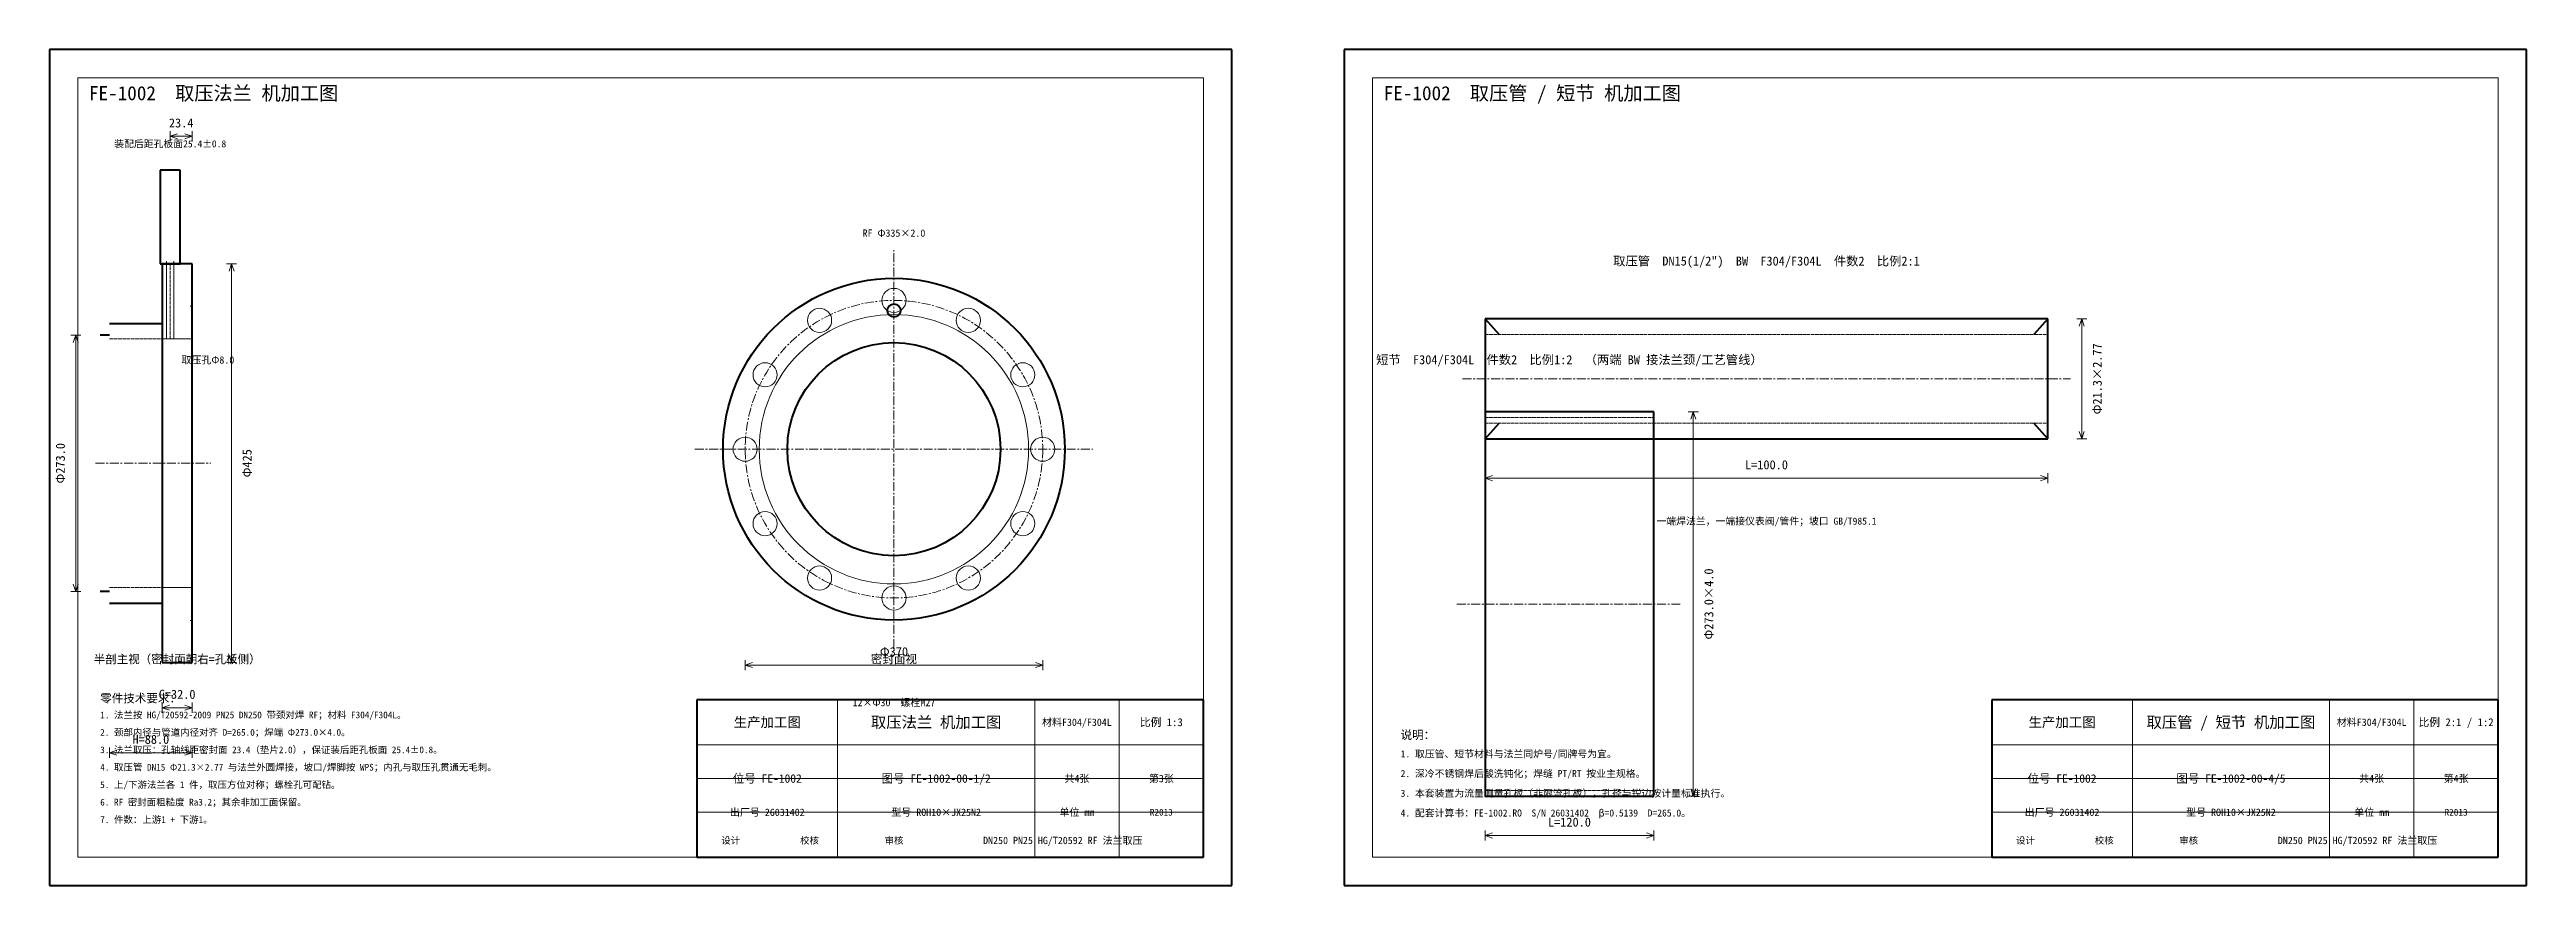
# Model space of a CAD drawing. Header units: millimetres. Extents: x 0 to 1800, y -41 to 360.
# Drawn here: x 920 to 1800, y 0 to 297 of the extents above; entities that cross this region are included whole.
import ezdxf
from ezdxf.enums import TextEntityAlignment as Align

# ---------------------------------------------------------------- set-up
doc = ezdxf.new("R2010")
doc.units = ezdxf.units.MM
doc.linetypes.add('CENTER', pattern=[5.08, 3.175, -0.635, 0.635, -0.635])
doc.linetypes.add('DASHED', pattern=[1.524, 1.27, -0.254])
for name, color, linetype, lineweight in [('中心线', 1, 'CENTER', 18), ('图框', 7, 'Continuous', 18), ('文字', 7, 'Continuous', 18), ('标注', 3, 'Continuous', 18), ('细实线', 7, 'Continuous', 18), ('虚线', 7, 'DASHED', 18), ('轮廓', 7, 'Continuous', 50)]:
    doc.layers.add(name, color=color, linetype=linetype, lineweight=lineweight)
doc.styles.add('CN', font='simhei.ttf')

msp = doc.modelspace()

# ---------------------------------------------------------------- linework, layer by layer
at = {"layer": '中心线', "linetype": 'CENTER', "lineweight": 18}
for p, q in [((1220, 84.29), (1220, 225.71)), ((1422, 180), (1638, 180)), ((936.33, 150), (977.33, 150)), ((1149.29, 155), (1290.71, 155)), ((1420, 100), (1500, 100))]:
    msp.add_line(p, q, dxfattribs=at)
msp.add_circle((1220, 155), 52.86, dxfattribs=at)
at = {"layer": '图框', "linetype": 'Continuous', "lineweight": 50}
for p, q in [((1340, 297), (920, 297)), ((920, 297), (920, 0)), ((1340, 0), (1340, 297)), ((1800, 297), (1380, 297)), ((1380, 297), (1380, 0)), ((1800, 0), (1800, 297)), ((1330, 66), (1150, 66)), ((1150, 66), (1150, 10)), ((1330, 10), (1330, 66)), ((1790, 66), (1610, 66)), ((1610, 66), (1610, 10)), ((1790, 10), (1790, 66)), ((1150, 10), (1330, 10)), ((1610, 10), (1790, 10)), ((920, 0), (1340, 0)), ((1380, 0), (1800, 0))]:
    msp.add_line(p, q, dxfattribs=at)
at = {"layer": '图框', "linetype": 'Continuous', "lineweight": 18}
for p, q in [((1330, 287), (930, 287)), ((930, 287), (930, 10)), ((1330, 10), (1330, 287)), ((1790, 287), (1390, 287)), ((1390, 287), (1390, 10)), ((1790, 10), (1790, 287)), ((1150, 66), (1330, 66)), ((1200, 10), (1200, 66)), ((1270, 10), (1270, 66)), ((1300, 10), (1300, 66)), ((1610, 66), (1790, 66)), ((1660, 10), (1660, 66)), ((1730, 10), (1730, 66)), ((1760, 10), (1760, 66)), ((1150, 50), (1330, 50)), ((1610, 50), (1790, 50)), ((1150, 38), (1330, 38)), ((1610, 38), (1790, 38)), ((1150, 26), (1330, 26)), ((1610, 26), (1790, 26)), ((930, 10), (1330, 10)), ((1390, 10), (1790, 10))]:
    msp.add_line(p, q, dxfattribs=at)
at = {"layer": '标注', "linetype": 'Continuous', "lineweight": 18}
for p, q in [((962.87, 264.37), (962.87, 267.97)), ((962.87, 266.17), (965.47, 267.07)), ((962.87, 266.17), (970.67, 266.17)), ((962.87, 266.17), (965.47, 265.27)), ((970.67, 266.17), (968.07, 267.07)), ((970.67, 266.17), (968.07, 265.27)), ((970.67, 264.37), (970.67, 267.97)), ((982.87, 220.83), (986.47, 220.83)), ((984.67, 220.83), (983.77, 218.23)), ((984.67, 79.17), (984.67, 220.83)), ((984.67, 220.83), (985.57, 218.23)), ((927.53, 195.5), (931.13, 195.5)), ((929.33, 195.5), (928.43, 192.9)), ((929.33, 104.5), (929.33, 195.5)), ((929.33, 195.5), (930.23, 192.9)), ((1640.2, 201.3), (1643.8, 201.3)), ((1642, 201.3), (1641.1, 198.7)), ((1642, 158.7), (1642, 201.3)), ((1642, 201.3), (1642.9, 198.7)), ((1502.2, 168.25), (1505.8, 168.25)), ((1504, 168.25), (1503.1, 165.65)), ((1504, 31.75), (1504, 168.25)), ((1504, 168.25), (1504.9, 165.65)), ((1640.2, 158.7), (1643.8, 158.7)), ((1642, 158.7), (1641.1, 161.3)), ((1642, 158.7), (1642.9, 161.3)), ((1430, 142.9), (1430, 146.5)), ((1430, 144.7), (1432.6, 145.6)), ((1430, 144.7), (1630, 144.7)), ((1430, 144.7), (1432.6, 143.8)), ((1630, 144.7), (1627.4, 145.6)), ((1630, 144.7), (1627.4, 143.8)), ((1630, 142.9), (1630, 146.5)), ((929.33, 104.5), (928.43, 107.1)), ((929.33, 104.5), (930.23, 107.1)), ((927.53, 104.5), (931.13, 104.5)), ((984.67, 79.17), (983.77, 81.77)), ((984.67, 79.17), (985.57, 81.77)), ((1167.14, 76.49), (1167.14, 80.09)), ((1272.86, 76.49), (1272.86, 80.09)), ((982.87, 79.17), (986.47, 79.17)), ((1167.14, 78.29), (1169.74, 79.19)), ((1167.14, 78.29), (1272.86, 78.29)), ((1167.14, 78.29), (1169.74, 77.39)), ((1272.86, 78.29), (1270.26, 79.19)), ((1272.86, 78.29), (1270.26, 77.39)), ((960, 61.37), (960, 64.97)), ((960, 63.17), (962.6, 64.07)), ((960, 63.17), (970.67, 63.17)), ((960, 63.17), (962.6, 62.27)), ((970.67, 63.17), (968.07, 64.07)), ((970.67, 63.17), (968.07, 62.27)), ((970.67, 61.37), (970.67, 64.97)), ((941.33, 45.37), (941.33, 48.97)), ((941.33, 47.17), (943.93, 48.07)), ((941.33, 47.17), (970.67, 47.17)), ((941.33, 47.17), (943.93, 46.27)), ((970.67, 47.17), (968.07, 48.07)), ((970.67, 47.17), (968.07, 46.27)), ((970.67, 45.37), (970.67, 48.97)), ((1502.2, 31.75), (1505.8, 31.75)), ((1504, 31.75), (1503.1, 34.35)), ((1504, 31.75), (1504.9, 34.35)), ((1430, 15.95), (1430, 19.55)), ((1430, 17.75), (1432.6, 18.65)), ((1430, 17.75), (1490, 17.75)), ((1430, 17.75), (1432.6, 16.85)), ((1490, 17.75), (1487.4, 18.65)), ((1490, 17.75), (1487.4, 16.85)), ((1490, 15.95), (1490, 19.55))]:
    msp.add_line(p, q, dxfattribs=at)
at = {"layer": '细实线', "linetype": 'Continuous', "lineweight": 18}
for p, q in [((961.53, 194.17), (961.53, 221.83)), ((964.2, 194.17), (964.2, 221.83)), ((970, 205.83), (970.67, 205.83)), ((960, 194.17), (970.67, 194.17)), ((960, 105.83), (970.67, 105.83)), ((970, 94.17), (970.67, 94.17))]:
    msp.add_line(p, q, dxfattribs=at)
for centre, radius in [((1220, 207.86), 4.29), ((1220, 155), 47.86), ((1193.57, 200.78), 4.29), ((1246.43, 200.78), 4.29), ((1174.22, 181.43), 4.29), ((1265.78, 181.43), 4.29), ((1167.14, 155), 4.29), ((1272.86, 155), 4.29), ((1174.22, 128.57), 4.29), ((1265.78, 128.57), 4.29), ((1193.57, 109.22), 4.29), ((1220, 102.14), 4.29), ((1246.43, 109.22), 4.29)]:
    msp.add_circle(centre, radius, dxfattribs=at)
at = {"layer": '虚线', "linetype": 'DASHED', "lineweight": 18}
for p, q in [((962.87, 194.17), (962.87, 220.83)), ((941.33, 194.17), (960, 194.17)), ((1430, 195.76), (1630, 195.76)), ((1430, 166.25), (1490, 166.25)), ((1430, 164.24), (1630, 164.24)), ((941.33, 105.83), (960, 105.83)), ((1430, 33.75), (1490, 33.75))]:
    msp.add_line(p, q, dxfattribs=at)
at = {"layer": '轮廓', "linetype": 'Continuous', "lineweight": 50}
for p, q in [((966.42, 254.17), (959.32, 254.17)), ((959.32, 254.17), (959.32, 220.83)), ((966.42, 220.83), (966.42, 254.17)), ((959.32, 220.83), (966.42, 220.83)), ((970.67, 220.83), (960, 220.83)), ((960, 220.83), (960, 79.17)), ((970.67, 79.17), (970.67, 220.83)), ((941.33, 195.5), (938, 195.5)), ((941.33, 199.67), (960, 199.67)), ((1630, 201.3), (1430, 201.3)), ((1430, 201.3), (1430, 158.7)), ((1430, 201.3), (1435, 195.76)), ((1630, 201.3), (1625, 195.76)), ((1630, 158.7), (1630, 201.3)), ((1490, 168.25), (1430, 168.25)), ((1430, 168.25), (1430, 31.75)), ((1490, 31.75), (1490, 168.25)), ((1430, 158.7), (1435, 164.24)), ((1430, 158.7), (1630, 158.7)), ((1630, 158.7), (1625, 164.24)), ((941.33, 104.5), (938, 104.5)), ((941.33, 100.33), (960, 100.33)), ((960, 79.17), (970.67, 79.17)), ((1430, 31.75), (1490, 31.75))]:
    msp.add_line(p, q, dxfattribs=at)
for centre, radius in [((1220, 155), 60.71), ((1220, 204.29), 2.34), ((1220, 155), 37.86)]:
    msp.add_circle(centre, radius, dxfattribs=at)

# ---------------------------------------------------------------- texts
at = {"layer": '文字', "style": 'CN'}
for s, p in [('FE-1002  取压法兰 机加工图', (934, 279)), ('FE-1002  取压管 / 短节 机加工图', (1394, 279))]:
    msp.add_text(s, height=5, dxfattribs=at).set_placement(p)
for s, height, p in [('取压管  DN15(1/2")  BW  F304/F304L  件数2  比例2:1', 3.2, (1530, 219.3)), ('短节  F304/F304L  件数2  比例1:2  （两端 BW 接法兰颈/工艺管线）', 3.2, (1460, 184.25)), ('半剖主视（密封面朝右=孔板侧）', 3, (965.33, 78)), ('密封面视', 3, (1220, 78))]:
    msp.add_text(s, height=height, dxfattribs=at).set_placement(p, align=Align.BOTTOM_CENTER)
msp.add_text('一端焊法兰，一端接仪表阀/管件；坡口 GB/T985.1', height=2.5, dxfattribs=at).set_placement((1530, 130.7), align=Align.TOP_CENTER)
for s, height, p in [('零件技术要求：', 3, (938, 68)), ('1. 法兰按 HG/T20592-2009 PN25 DN250 带颈对焊 RF；材料 F304/F304L。', 2.4, (938, 61.8)), ('2. 颈部内径与管道内径对齐 D=265.0；焊端 Φ273.0×4.0。', 2.4, (938, 55.6)), ('说明：', 3, (1400, 55)), ('3. 法兰取压：孔轴线距密封面 23.4（垫片2.0），保证装后距孔板面 25.4±0.8。', 2.4, (938, 49.4)), ('1. 取压管、短节材料与法兰同炉号/同牌号为宜。', 2.5, (1400, 48)), ('4. 取压管 DN15 Φ21.3×2.77 与法兰外圆焊接，坡口/焊脚按 WPS；内孔与取压孔贯通无毛刺。', 2.4, (938, 43.2)), ('5. 上/下游法兰各 1 件，取压方位对称；螺栓孔可配钻。', 2.4, (938, 37)), ('2. 深冷不锈钢焊后酸洗钝化；焊缝 PT/RT 按业主规格。', 2.5, (1400, 41)), ('6. RF 密封面粗糙度 Ra3.2；其余非加工面保留。', 2.4, (938, 30.8)), ('4. 配套计算书：FE-1002.RO  S/N 26031402  β=0.5139  D=265.0。', 2.5, (1400, 27)), ('3. 本套装置为流量测量孔板（非限流孔板），孔径与锐边按计量标准执行。', 2.5, (1400, 34)), ('7. 件数：上游1 + 下游1。', 2.4, (938, 24.6))]:
    msp.add_text(s, height=height, dxfattribs=at).set_placement(p, align=Align.TOP_LEFT)
for s, height, p in [('生产加工图', 3.5, (1175, 58)), ('取压法兰 机加工图', 4, (1235, 58)), ('材料F304/F304L', 2.6, (1285, 58)), ('比例 1:3', 2.8, (1315, 58)), ('生产加工图', 3.5, (1635, 58)), ('取压管 / 短节 机加工图', 4, (1695, 58)), ('材料F304/F304L', 2.6, (1745, 58)), ('比例 2:1 / 1:2', 2.8, (1775, 58)), ('位号 FE-1002', 3, (1175, 38)), ('图号 FE-1002-00-1/2', 3, (1235, 38)), ('共4张', 2.6, (1285, 38)), ('第3张', 2.6, (1315, 38)), ('位号 FE-1002', 3, (1635, 38)), ('图号 FE-1002-00-4/5', 3, (1695, 38)), ('共4张', 2.6, (1745, 38)), ('第4张', 2.6, (1775, 38)), ('出厂号 26031402', 2.6, (1175, 26)), ('型号 ROH10×JX25N2', 2.6, (1235, 26)), ('单位 mm', 2.6, (1285, 26)), ('R2013', 2.4, (1315, 26)), ('出厂号 26031402', 2.6, (1635, 26)), ('型号 ROH10×JX25N2', 2.6, (1695, 26)), ('单位 mm', 2.6, (1745, 26)), ('R2013', 2.4, (1775, 26)), ('DN250 PN25 HG/T20592 RF 法兰取压', 2.6, (1280, 16)), ('DN250 PN25 HG/T20592 RF 法兰取压', 2.6, (1740, 16)), ('设计', 2.4, (1162, 16)), ('校核', 2.4, (1190, 16)), ('审核', 2.4, (1220, 16)), ('设计', 2.4, (1622, 16)), ('校核', 2.4, (1650, 16)), ('审核', 2.4, (1680, 16))]:
    msp.add_text(s, height=height, dxfattribs=at).set_placement(p, align=Align.MIDDLE_CENTER)
at = {"layer": '标注', "style": 'CN'}
for s, height, p in [('装配后距孔板面25.4±0.8', 2.5, (962.87, 261.5)), ('23.4', 3.2, (966.77, 268.37)), ('RF Φ335×2.0', 2.6, (1220, 229.71)), ('L=100.0', 3.2, (1530, 146.9)), ('Φ370', 3.2, (1220, 80.49)), ('C=32.0', 3.2, (965.33, 65.37)), ('H=88.0', 3.2, (956, 49.37)), ('L=120.0', 3.2, (1460, 19.95))]:
    msp.add_text(s, height=height, dxfattribs=at).set_placement(p, align=Align.BOTTOM_CENTER)
msp.add_text('取压孔Φ8.0', height=2.6, dxfattribs=at).set_placement((966.87, 185.42))
for s, p in [('Φ21.3×2.77', (1647.5, 180)), ('Φ273.0', (923.83, 150)), ('Φ425', (990.17, 150)), ('Φ273.0×4.0', (1509.5, 100))]:
    msp.add_text(s, height=3.2, rotation=90, dxfattribs=at).set_placement(p, align=Align.MIDDLE_CENTER)
msp.add_text('12×Φ30  螺栓M27', height=2.6, dxfattribs=at).set_placement((1220, 66.29), align=Align.TOP_CENTER)

doc.saveas('drawing.dxf')
